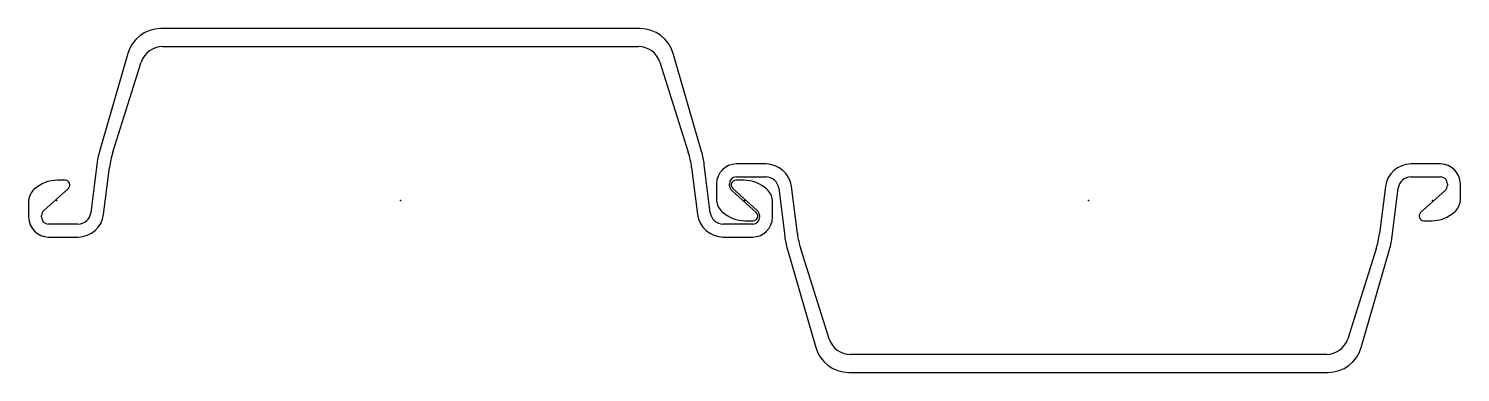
# Model space of a CAD drawing. Extents: x -16 to 816, y -100 to 100.
import ezdxf

# ---------------------------------------------------------------- set-up
doc = ezdxf.new("R2010")
doc.units = 0
doc.header["$MEASUREMENT"] = 0
doc.layers.get('0').update_dxf_attribs({"color": 5, "linetype": 'CONTINUOUS'})

msp = doc.modelspace()

# ---------------------------------------------------------------- linework, layer by layer
at = {"linetype": 'Continuous'}
for p, q in [((339.35016, 100), (60.64986, 100)), ((41.43565, 85.55106), (24.96132, 28.52746)), ((61.63976, 89.5), (338.36026, 89.5)), ((375.03867, 28.52746), (358.56436, 85.55106)), ((32.68943, 28.13637), (49.24623, 80.42436)), ((350.75375, 80.42436), (367.31058, 28.13637)), ((23.38255, 20.84839), (19.88085, -7.17978)), ((27.32275, -8.11093), (30.74309, 19.24575)), ((369.2569, 19.24575), (372.67725, -8.11093)), ((380.11914, -7.17978), (376.61746, 20.84839)), ((412.43863, 21.25), (395.25, 21.25)), ((804.75, 21.25), (787.56134, 21.25)), ((5.0688, 11.75), (0.44583, 11.75)), ((383.75, 9.75), (383.75, 0)), ((391.25, 8.76081), (391.25, 9.75)), ((399.55417, 11.75), (394.93118, 11.75)), ((395.25, 13.75), (412.43872, 13.75)), ((787.56128, 13.75), (804.75, 13.75)), ((808.75, 9.75), (808.75, 8.76081)), ((816.25, 0), (816.25, 9.75)), ((-16.25, 0), (-16.25, -9.75)), ((-7.42665, -5.78835), (6.86216, 7.07845)), ((406.86215, -7.07845), (392.57336, 5.78835)), ((393.13785, 7.07845), (407.42664, -5.78835)), ((416.25, -9.75), (416.25, 0)), ((419.88086, 7.17978), (423.38254, -20.84839)), ((430.7431, -19.24575), (427.32275, 8.11093)), ((772.67725, 8.11093), (769.2569, -19.24575)), ((776.61743, -20.84839), (780.11914, 7.17978)), ((807.42664, 5.78835), (793.13782, -7.07845)), ((-8.75, -9.75), (-8.75, -8.76081)), ((12.43871, -13.75), (-4.75, -13.75)), ((404.75, -13.75), (387.56128, -13.75)), ((400.44583, -11.75), (405.06882, -11.75)), ((408.75, -8.76081), (408.75, -9.75)), ((794.93121, -11.75), (799.5542, -11.75)), ((-4.75, -21.25), (12.43863, -21.25)), ((387.56137, -21.25), (404.75, -21.25)), ((424.96133, -28.52746), (441.43564, -85.55106)), ((449.24625, -80.42436), (432.68942, -28.13637)), ((767.31055, -28.13637), (750.75378, -80.42436)), ((758.56433, -85.55106), (775.0387, -28.52746)), ((738.36023, -89.5), (461.63974, -89.5)), ((460.64984, -100), (739.35016, -100))]:
    msp.add_line(p, q, dxfattribs=at)
for centre, radius, start, end in [((60.64986, 80), 20, 90, 163.8858), ((339.35016, 80), 20, 16.11421, 90), ((61.63976, 76.5), 13, 90, 162.42981), ((338.36026, 76.5), 13, 17.57023, 90), ((72.99684, 14.64982), 50, 163.8858, 172.87865), ((80.35682, 13.04266), 50, 162.4298, 172.87342), ((319.64319, 13.04266), 50, 7.12658, 17.5702), ((327.00314, 14.64982), 50, 7.12135, 16.1142), ((395.25, 9.75), 11.5, 90, 180), ((412.43863, 6.25), 15, 7.12658, 90), ((787.56134, 6.25), 15, 90, 172.87341), ((804.75, 9.75), 11.5, 0, 90), ((0.44583, -8.25), 20, 90, 132.0124), ((5.0688, 9.07), 2.68, 312.00243, 90), ((395.25, 9.75), 4, 90, 180), ((395.25, 8.76081), 4, 180, 227.9977), ((394.93118, 9.07), 2.68, 90, 227.99788), ((399.55417, -8.25), 20, 47.98759, 90), ((412.43872, 6.25), 7.5, 7.12136, 90), ((787.56128, 6.25), 7.5, 90, 172.87864), ((804.75, 9.75), 4, 0, 90), ((804.75, 8.76081), 4, 312.0023, 0), ((-6.28666, -0.85546), 10, 131.70797, 175.0926), ((393.71335, 0.85546), 10, 184.9074, 228.29199), ((406.28665, -0.85546), 10, 4.9074, 48.29199), ((806.28668, 0.85546), 10, 311.70788, 355.09259), ((-4.75, -8.76081), 4, 132.00243, 180), ((12.43863, -6.25), 15, 270, 352.87342), ((12.43871, -6.25), 7.5, 270, 352.87865), ((387.56137, -6.25), 15, 187.12658, 270), ((387.56128, -6.25), 7.5, 187.12136, 270), ((400.44583, 8.25), 20, 227.98759, 270), ((405.06882, -9.07), 2.68, 270, 47.99788), ((404.75, -8.76081), 4, 0, 47.9977), ((794.93121, -9.07), 2.68, 132.00309, 270), ((799.5542, 8.25), 20, 270, 312.01235), ((-4.75, -9.75), 11.5, 180, 270), ((-4.75, -9.75), 4, 180, 270), ((404.75, -9.75), 4, 270, 0), ((404.75, -9.75), 11.5, 270, 0), ((472.99686, -14.64982), 50, 187.12135, 196.1142), ((480.35681, -13.04266), 50, 187.12658, 197.5702), ((719.64319, -13.04266), 50, 342.42979, 352.87342), ((727.00317, -14.64982), 50, 343.8858, 352.87864), ((461.63974, -76.5), 13, 197.57023, 270), ((738.36023, -76.5), 13, 270, 342.42985), ((460.64984, -80), 20, 196.11421, 270), ((739.35016, -80), 20, 270, 343.88577)]:
    msp.add_arc(centre, radius, start, end, dxfattribs=at)
for p in [(0, 0), (200, 0), (400, 0), (600, 0), (800, 0)]:
    msp.add_point(p, dxfattribs=at)

doc.saveas('drawing.dxf')
